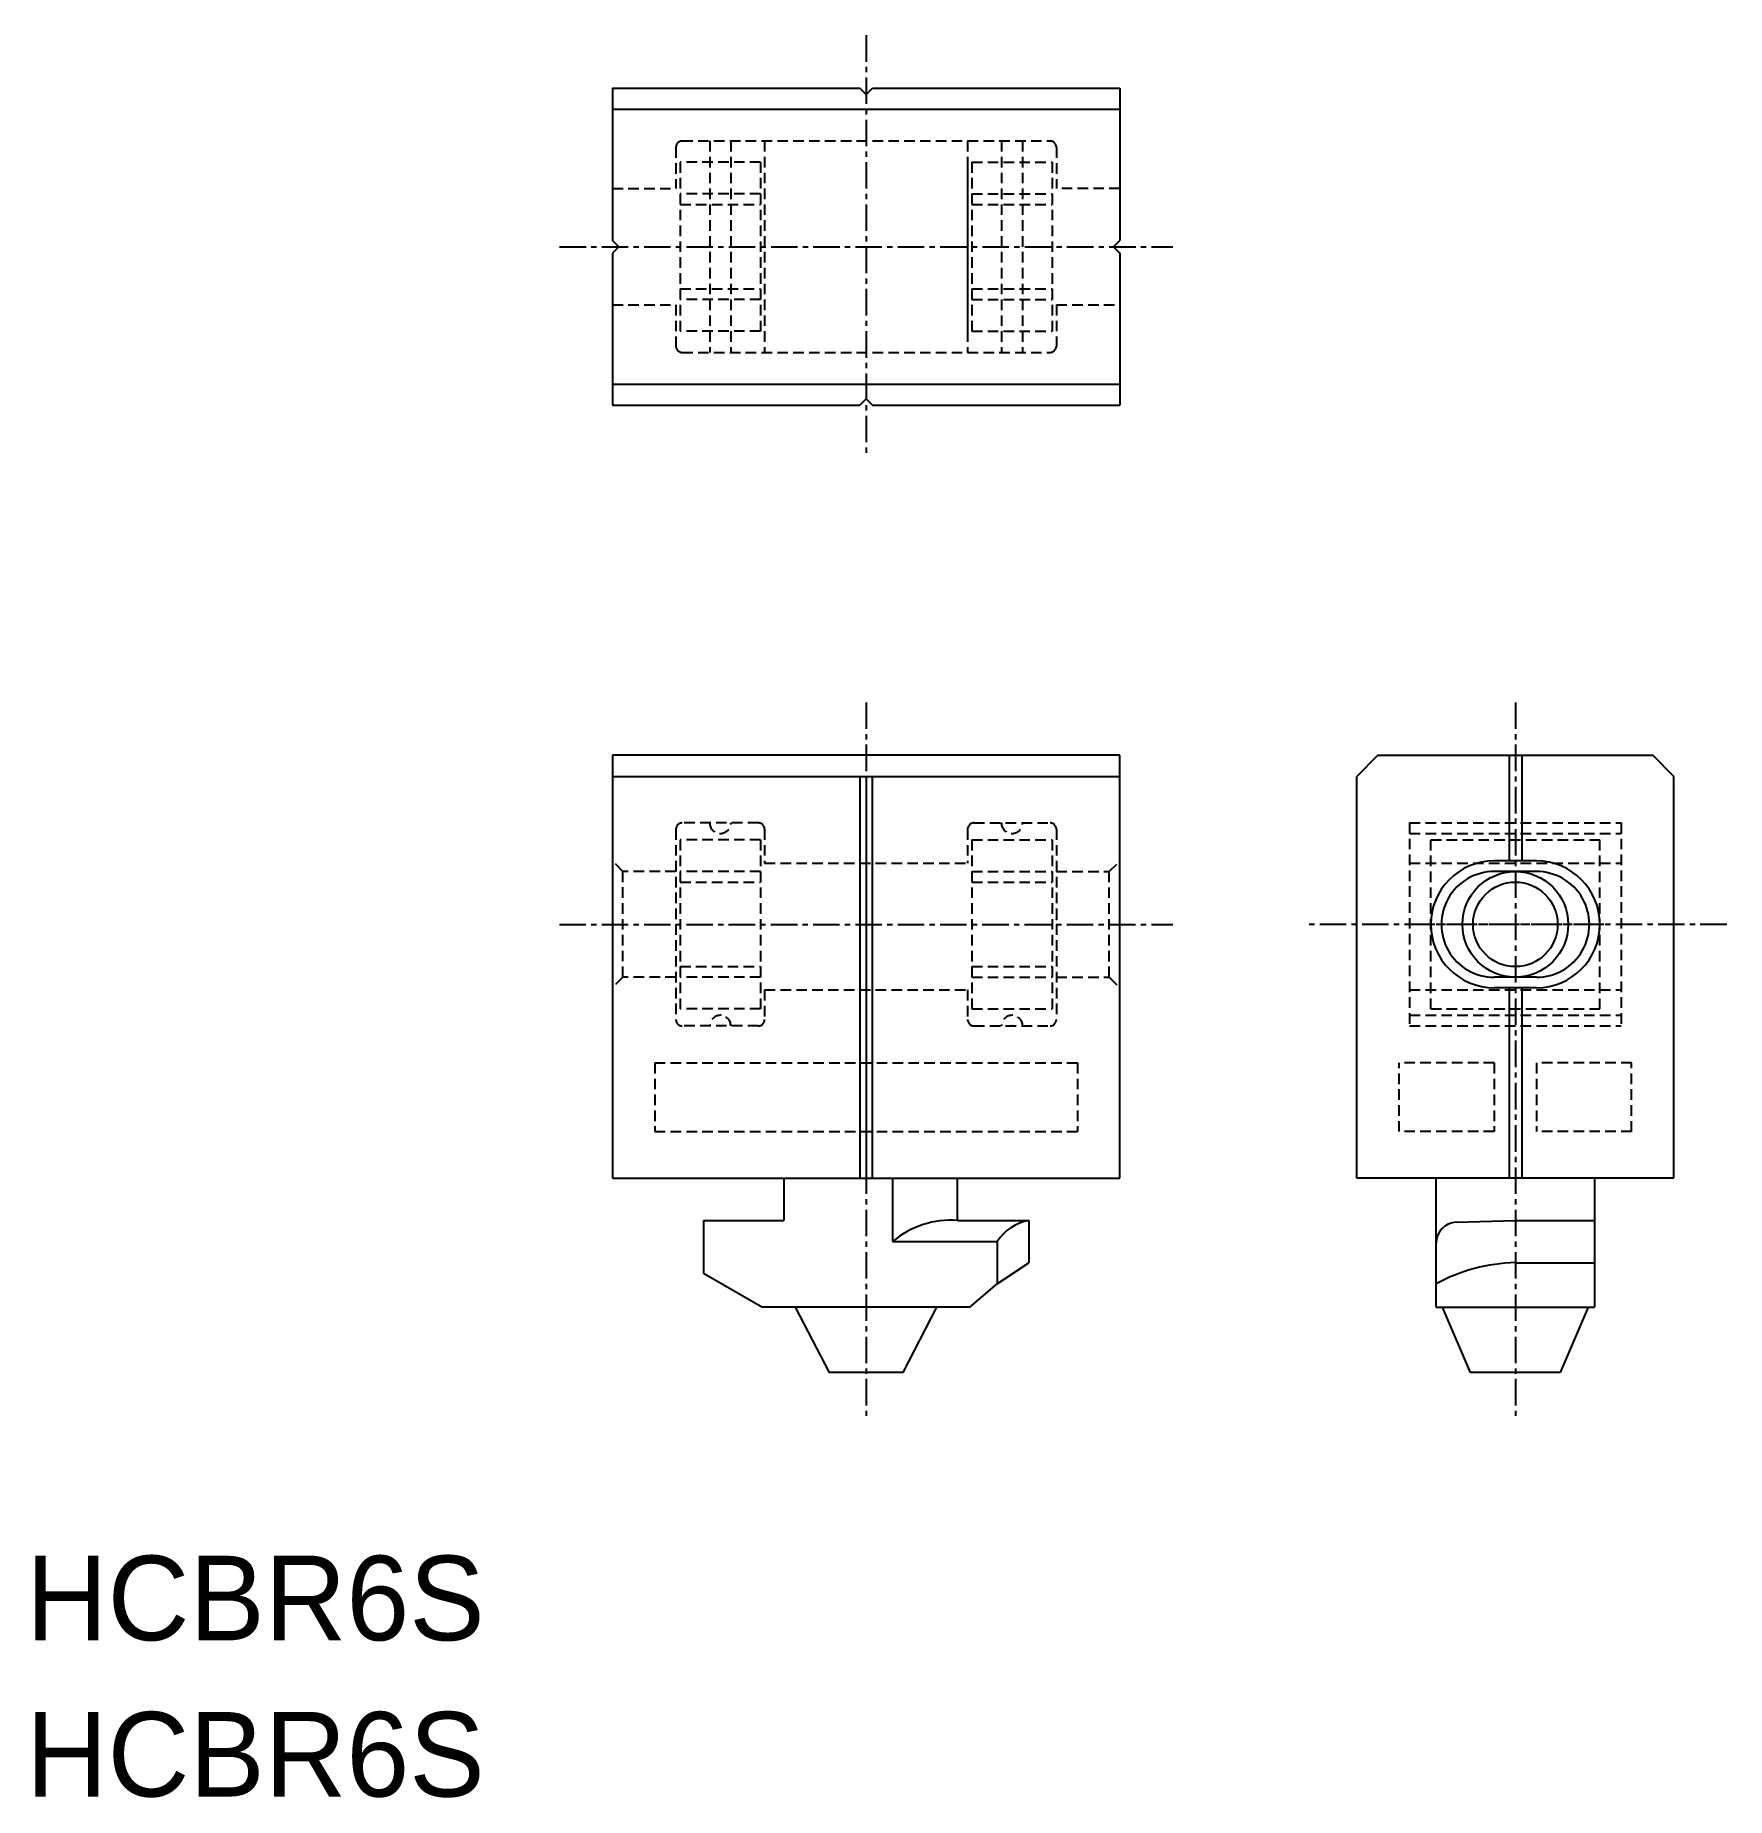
# Model space of a CAD drawing. Extents: x 0.4 to 80.5, y -0.1 to 83.3.
import ezdxf

# ---------------------------------------------------------------- set-up
doc = ezdxf.new("R2010")
doc.units = 0
doc.linetypes.add('CENTER', pattern=[2, 1.25, -0.25, 0.25, -0.25])
doc.linetypes.add('DASHED', pattern=[0.75, 0.5, -0.25])
doc.layers.get('0').update_dxf_attribs({"linetype": 'CONTINUOUS'})
doc.layers.add('CENTER', color=1, linetype='CENTER')

msp = doc.modelspace()

# ---------------------------------------------------------------- linework, layer by layer
at = {"color": 7, "linetype": 'CONTINUOUS'}
for p, q in [((27.742, 80.801), (39.442, 80.801)), ((27.742, 80.801), (27.742, 73.601)), ((39.742, 80.501), (39.442, 80.801)), ((39.742, 80.501), (40.042, 80.801)), ((40.042, 80.801), (51.742, 80.801)), ((51.742, 80.801), (51.742, 73.601)), ((27.742, 79.801), (51.742, 79.801)), ((28.042, 73.301), (27.742, 73.601)), ((51.442, 73.301), (51.742, 73.601)), ((28.042, 73.301), (27.742, 73.001)), ((27.742, 73.001), (27.742, 65.801)), ((51.442, 73.301), (51.742, 73.001)), ((51.742, 73.001), (51.742, 65.801)), ((27.742, 66.801), (51.742, 66.801)), ((39.742, 66.101), (39.442, 65.801)), ((39.742, 66.101), (40.042, 65.801)), ((27.742, 65.801), (39.442, 65.801)), ((40.042, 65.801), (51.742, 65.801)), ((51.742, 49.25), (27.742, 49.25)), ((27.742, 49.25), (27.742, 29.25)), ((51.742, 29.25), (51.742, 49.25)), ((63.951, 49.25), (62.951, 48.25)), ((63.951, 49.25), (76.951, 49.25)), ((70.151, 49.25), (70.151, 44.25)), ((70.751, 49.25), (70.751, 44.25)), ((77.951, 48.25), (76.951, 49.25)), ((27.742, 48.25), (51.742, 48.25)), ((39.442, 48.25), (39.442, 29.25)), ((39.742, 48.25), (39.742, 29.25)), ((40.042, 29.25), (40.042, 48.25)), ((62.951, 29.25), (62.951, 48.25)), ((77.951, 29.25), (77.951, 48.25)), ((71.451, 44.25), (69.451, 44.25)), ((71.451, 43.75), (69.451, 43.75)), ((71.451, 38.75), (69.451, 38.75)), ((71.451, 38.25), (69.451, 38.25)), ((70.151, 38.25), (70.151, 29.25)), ((70.751, 38.25), (70.751, 29.25)), ((27.742, 29.25), (51.742, 29.25)), ((35.842, 29.25), (35.842, 27.25)), ((40.992, 29.25), (40.992, 26.25)), ((44.067, 27.25), (44.067, 29.25)), ((77.951, 29.25), (62.951, 29.25)), ((66.701, 23.15), (66.701, 29.25)), ((74.201, 29.25), (74.201, 23.15)), ((32.042, 27.25), (32.042, 24.75)), ((32.042, 27.25), (35.842, 27.25)), ((44.067, 27.25), (47.442, 27.25)), ((47.442, 27.25), (47.442, 25.25)), ((67.649, 27.164), (70.451, 27.25)), ((70.451, 27.25), (74.201, 27.25)), ((40.992, 26.25), (45.942, 26.25)), ((45.942, 26.25), (45.942, 24.25)), ((45.942, 24.25), (47.442, 25.25)), ((70.451, 25.25), (74.201, 25.25)), ((32.042, 24.75), (34.842, 23.15)), ((44.642, 23.15), (45.942, 24.25)), ((44.642, 23.15), (34.842, 23.15)), ((36.392, 23.15), (37.992, 20.05)), ((41.492, 20.05), (43.092, 23.15)), ((66.701, 23.15), (74.201, 23.15)), ((68.326, 20.05), (67.001, 23.15)), ((73.901, 23.15), (72.576, 20.05)), ((41.492, 20.05), (37.992, 20.05)), ((72.576, 20.05), (68.326, 20.05))]:
    msp.add_line(p, q, dxfattribs=at)
at = {"color": 3, "linetype": 'DASHED'}
for p, q in [((30.742, 78.001), (30.742, 76.051)), ((31.042, 78.301), (48.442, 78.301)), ((32.342, 78.301), (32.342, 68.301)), ((33.342, 78.301), (33.342, 68.301)), ((34.942, 78.301), (34.942, 68.301)), ((44.542, 78.301), (44.542, 68.301)), ((46.142, 78.301), (46.142, 68.301)), ((47.142, 78.301), (47.142, 68.301)), ((48.742, 78.001), (48.742, 76.051)), ((34.742, 77.301), (30.942, 77.301)), ((30.942, 77.301), (30.942, 69.301)), ((34.742, 77.301), (34.742, 69.301)), ((44.542, 77.301), (44.542, 69.301)), ((44.742, 77.301), (48.542, 77.301)), ((44.742, 77.301), (44.742, 69.301)), ((48.542, 77.301), (48.542, 69.301)), ((27.742, 76.051), (30.742, 76.051)), ((51.742, 76.051), (48.742, 76.051)), ((34.744, 75.802), (30.944, 75.804)), ((30.944, 75.301), (34.744, 75.301)), ((44.744, 75.801), (48.544, 75.801)), ((44.744, 75.301), (48.544, 75.301)), ((30.944, 71.301), (34.744, 71.301)), ((44.744, 71.301), (48.544, 71.301)), ((27.742, 70.551), (30.742, 70.551)), ((30.742, 70.551), (30.742, 68.601)), ((34.744, 70.802), (30.944, 70.804)), ((44.744, 70.801), (48.544, 70.801)), ((48.742, 70.551), (51.742, 70.551)), ((48.742, 70.551), (48.742, 68.601)), ((34.742, 69.301), (30.942, 69.301)), ((44.742, 69.301), (48.542, 69.301)), ((31.042, 68.301), (48.442, 68.301)), ((34.642, 46.05), (31.042, 46.05)), ((44.842, 46.05), (48.442, 46.05)), ((65.451, 46.05), (75.451, 46.05)), ((65.451, 46.05), (65.451, 36.45)), ((75.451, 46.05), (75.451, 36.45)), ((30.742, 45.75), (30.742, 36.75)), ((30.942, 45.25), (30.942, 37.25)), ((34.742, 45.25), (30.942, 45.25)), ((34.742, 45.25), (34.742, 37.25)), ((34.942, 45.75), (34.942, 44.15)), ((44.542, 45.75), (44.542, 44.15)), ((44.742, 45.25), (48.542, 45.25)), ((44.742, 45.25), (44.742, 37.25)), ((48.542, 45.25), (48.542, 37.25)), ((48.742, 45.75), (48.742, 36.75)), ((65.451, 45.55), (75.451, 45.55)), ((66.451, 45.25), (74.451, 45.25)), ((66.451, 37.25), (66.451, 45.25)), ((74.451, 37.25), (74.451, 45.25)), ((28.239, 43.754), (27.739, 44.254)), ((51.242, 43.75), (51.742, 44.25)), ((28.237, 38.754), (28.239, 43.754)), ((30.742, 43.753), (28.239, 43.754)), ((34.742, 43.751), (30.942, 43.753)), ((34.942, 44.15), (44.542, 44.15)), ((44.742, 43.75), (48.542, 43.75)), ((48.742, 43.75), (51.242, 43.75)), ((51.242, 38.75), (51.242, 43.75)), ((65.451, 44.15), (75.451, 44.15)), ((30.942, 43.25), (34.742, 43.25)), ((44.742, 43.25), (48.542, 43.25)), ((30.942, 39.25), (34.742, 39.25)), ((44.742, 39.25), (48.542, 39.25)), ((28.237, 38.754), (27.737, 38.254)), ((30.742, 38.753), (28.237, 38.754)), ((34.742, 38.751), (30.942, 38.753)), ((44.742, 38.75), (48.542, 38.75)), ((48.742, 38.75), (51.242, 38.75)), ((51.242, 38.75), (51.742, 38.25)), ((34.942, 38.15), (44.542, 38.15)), ((34.942, 38.15), (34.942, 36.75)), ((44.542, 38.15), (44.542, 36.75)), ((65.451, 38.15), (75.451, 38.15)), ((34.742, 37.25), (30.942, 37.25)), ((44.742, 37.25), (48.542, 37.25)), ((65.451, 36.95), (75.451, 36.95)), ((66.451, 37.25), (74.451, 37.25)), ((34.642, 36.45), (31.042, 36.45)), ((44.842, 36.45), (48.442, 36.45)), ((65.451, 36.45), (75.451, 36.45)), ((29.742, 34.7), (49.742, 34.7)), ((29.742, 34.7), (29.742, 31.45)), ((49.742, 34.7), (49.742, 31.45)), ((69.451, 34.7), (64.951, 34.7)), ((64.951, 31.45), (64.951, 34.7)), ((69.451, 34.7), (69.451, 31.45)), ((75.951, 34.7), (71.451, 34.7)), ((71.451, 34.7), (71.451, 31.45)), ((75.951, 31.45), (75.951, 34.7)), ((29.742, 31.45), (49.742, 31.45)), ((69.451, 31.45), (64.951, 31.45)), ((75.951, 31.45), (71.451, 31.45))]:
    msp.add_line(p, q, dxfattribs=at)
at = {"color": 3, "linetype": 'CONTINUOUS'}
msp.add_circle((70.451, 41.25), 2.5, dxfattribs=at)
at = {"color": 7, "linetype": 'CONTINUOUS'}
msp.add_circle((70.451, 41.25), 2, dxfattribs=at)
at = {"color": 3, "linetype": 'DASHED'}
for centre, radius, start, end in [((31.042, 78.001), 0.3, 90, 180), ((48.442, 78.001), 0.3, 0, 90), ((31.042, 68.601), 0.3, 180, 270), ((48.442, 68.601), 0.3, 270, 0), ((31.042, 45.75), 0.3, 90, 180), ((32.842, 46.05), 0.5, 180, 0), ((34.642, 45.75), 0.3, 0, 90), ((44.842, 45.75), 0.3, 90, 180), ((46.642, 46.05), 0.5, 180, 0), ((48.442, 45.75), 0.3, 0, 90), ((31.042, 36.75), 0.3, 180, 270), ((32.842, 36.45), 0.5, 0, 180), ((34.642, 36.75), 0.3, 270, 0), ((44.842, 36.75), 0.3, 180, 270), ((46.642, 36.45), 0.5, 0, 180), ((48.442, 36.75), 0.3, 270, 0)]:
    msp.add_arc(centre, radius, start, end, dxfattribs=at)
at = {"color": 7, "linetype": 'CONTINUOUS'}
for centre, radius, start, end in [((69.451, 41.25), 3, 90, 270), ((71.451, 41.25), 3, 270, 90), ((69.451, 41.25), 2.5, 89.96893, 270), ((71.451, 41.25), 2.5, 270, 90.03107), ((43.764, 22.953), 4.308, 85.97345, 130.05594), ((47.863, 24.993), 2.296, 100.57803, 146.80211), ((67.701, 26.166), 1, 93.00009, 180), ((70.649, 16.977), 8.276, 91.37078, 118.49206)]:
    msp.add_arc(centre, radius, start, end, dxfattribs=at)
at = {"color": 3, "linetype": 'DASHED'}
for p in [(48.742, 41.5), (32.842, 36.45), (46.642, 36.45)]:
    msp.add_point(p, dxfattribs=at)
at = {"layer": 'CENTER', "color": 1, "linetype": 'CENTER'}
for p, q in [((39.742, 83.301), (39.742, 63.301)), ((25.242, 73.301), (54.242, 73.301)), ((39.742, 51.75), (39.742, 17.75)), ((70.451, 51.75), (70.451, 17.85)), ((25.238, 41.25), (54.242, 41.25)), ((80.451, 41.25), (60.451, 41.25)), ((74.643, 41.25), (66.147, 41.25))]:
    msp.add_line(p, q, dxfattribs=at)

# ---------------------------------------------------------------- texts
at = {"color": 7, "linetype": 'CONTINUOUS'}
for p in [(0, 7.391), (0, 0)]:
    msp.add_text('HCBR6S', height=4, dxfattribs=at).set_placement(p)

doc.saveas('drawing.dxf')
